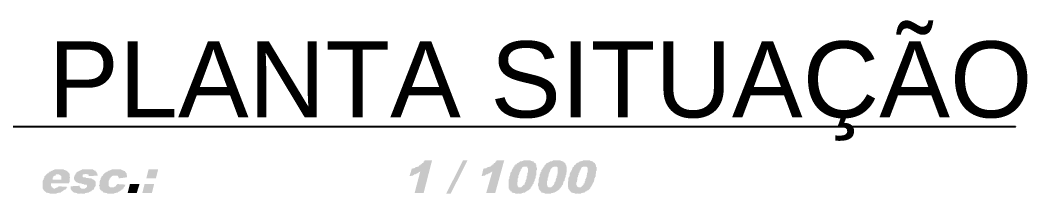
# Model space of a CAD drawing. Header units: millimetres. Extents: x 2928 to 3112, y 1220 to 1280.
# Drawn here: x 3001.25 to 3007.25, y 1245.01 to 1246.03 of the extents above; entities that cross this region are included whole.
import ezdxf

# ---------------------------------------------------------------- set-up
doc = ezdxf.new("R2010")
doc.units = ezdxf.units.MM
doc.styles.add('Arial$001', font='arial.ttf', dxfattribs={"height": 3.564})

msp = doc.modelspace()

# ---------------------------------------------------------------- hatches: boundary and pattern name
at = {"true_color": 0x000007}
for points in [[(3003.68221, 1245.20701), (3003.63221, 1245.01367), (3003.57887, 1245.01367), (3003.61221, 1245.14034), (3003.60554, 1245.13701), (3003.60221, 1245.13368), (3003.59887, 1245.13368), (3003.59554, 1245.13034), (3003.59221, 1245.13034), (3003.58887, 1245.12701), (3003.58221, 1245.12368), (3003.57887, 1245.12368), (3003.57554, 1245.12368), (3003.57554, 1245.12034), (3003.57221, 1245.12034), (3003.56887, 1245.11701), (3003.56554, 1245.11701), (3003.55887, 1245.11701), (3003.55887, 1245.11368), (3003.55221, 1245.11368), (3003.54887, 1245.11368), (3003.56221, 1245.15701), (3003.56554, 1245.15701), (3003.56887, 1245.16034), (3003.57221, 1245.16034), (3003.57554, 1245.16034), (3003.58221, 1245.16368), (3003.58554, 1245.16701), (3003.58887, 1245.16701), (3003.59221, 1245.16701), (3003.59554, 1245.16701), (3003.59554, 1245.17034), (3003.59887, 1245.17034), (3003.60221, 1245.17034), (3003.60221, 1245.17368), (3003.60554, 1245.17368), (3003.60554, 1245.17701), (3003.60887, 1245.17701), (3003.61221, 1245.17701), (3003.61221, 1245.18034), (3003.61554, 1245.18368), (3003.61887, 1245.18368), (3003.62221, 1245.18701), (3003.62554, 1245.19034), (3003.62887, 1245.19034), (3003.62887, 1245.19368), (3003.63221, 1245.19368), (3003.63221, 1245.20034), (3003.63554, 1245.20034), (3003.63554, 1245.20368), (3003.63887, 1245.20701), (3003.64221, 1245.20701)], [(3003.86554, 1245.20701), (3003.89221, 1245.20701), (3003.79221, 1245.01034), (3003.76554, 1245.01034)], [(3004.10888, 1245.20701), (3004.05555, 1245.01367), (3004.00221, 1245.01367), (3004.03888, 1245.14034), (3004.03555, 1245.14034), (3004.03221, 1245.13701), (3004.02888, 1245.13701), (3004.02888, 1245.13368), (3004.02555, 1245.13368), (3004.02221, 1245.13034), (3004.01555, 1245.13034), (3004.01555, 1245.12701), (3004.01221, 1245.12701), (3004.00888, 1245.12368), (3004.00221, 1245.12368), (3003.99888, 1245.12034), (3003.99555, 1245.11701), (3003.99221, 1245.11701), (3003.98888, 1245.11701), (3003.98555, 1245.11701), (3003.98221, 1245.11368), (3003.97888, 1245.11368), (3003.97555, 1245.11368), (3003.98555, 1245.15701), (3003.99221, 1245.15701), (3003.99221, 1245.16034), (3003.99888, 1245.16034), (3004.00221, 1245.16034), (3004.00555, 1245.16368), (3004.00888, 1245.16368), (3004.01221, 1245.16701), (3004.01555, 1245.16701), (3004.01888, 1245.16701), (3004.02221, 1245.17034), (3004.02555, 1245.17034), (3004.02888, 1245.17034), (3004.02888, 1245.17368), (3004.03221, 1245.17368), (3004.03221, 1245.17701), (3004.03888, 1245.17701), (3004.03888, 1245.18034), (3004.04221, 1245.18368), (3004.04555, 1245.18368), (3004.04555, 1245.18701), (3004.04888, 1245.19034), (3004.05221, 1245.19034), (3004.05555, 1245.19368), (3004.05888, 1245.20034), (3004.06221, 1245.20034), (3004.06221, 1245.20368), (3004.06555, 1245.20701)], [(3001.54551, 1245.05368), (3001.59885, 1245.05701), (3001.59885, 1245.05368), (3001.59885, 1245.05034), (3001.60218, 1245.04701), (3001.60218, 1245.04368), (3001.60551, 1245.04368), (3001.60885, 1245.04034), (3001.61218, 1245.04034), (3001.61551, 1245.04034), (3001.61885, 1245.04034), (3001.62218, 1245.04034), (3001.62551, 1245.04034), (3001.62885, 1245.04034), (3001.63218, 1245.04368), (3001.63551, 1245.04368), (3001.63885, 1245.04701), (3001.64218, 1245.05034), (3001.64218, 1245.05368), (3001.64218, 1245.05701), (3001.64218, 1245.06034), (3001.63885, 1245.06034), (3001.63885, 1245.06368), (3001.63551, 1245.06368), (3001.63218, 1245.06368), (3001.62885, 1245.06368), (3001.62551, 1245.06368), (3001.62218, 1245.06701), (3001.61885, 1245.06701), (3001.61551, 1245.06701), (3001.60885, 1245.07034), (3001.60551, 1245.07034), (3001.60218, 1245.07034), (3001.59885, 1245.07034), (3001.59551, 1245.07034), (3001.59218, 1245.07368), (3001.58884, 1245.07368), (3001.58551, 1245.07368), (3001.58551, 1245.07701), (3001.58218, 1245.07701), (3001.57884, 1245.07701), (3001.57551, 1245.08034), (3001.57551, 1245.08368), (3001.57218, 1245.08368), (3001.56884, 1245.08701), (3001.56884, 1245.09034), (3001.56884, 1245.09368), (3001.56551, 1245.09368), (3001.56551, 1245.09701), (3001.56551, 1245.10034), (3001.56551, 1245.10368), (3001.56551, 1245.10701), (3001.56551, 1245.11034), (3001.56884, 1245.11368), (3001.56884, 1245.11701), (3001.56884, 1245.12034), (3001.57218, 1245.12368), (3001.57551, 1245.12701), (3001.57551, 1245.13034), (3001.57884, 1245.13034), (3001.57884, 1245.13368), (3001.57884, 1245.13701), (3001.58218, 1245.13701), (3001.58551, 1245.14034), (3001.58884, 1245.14034), (3001.59218, 1245.14368), (3001.59551, 1245.14368), (3001.59885, 1245.14701), (3001.60218, 1245.14701), (3001.60551, 1245.15034), (3001.60885, 1245.15034), (3001.61218, 1245.15368), (3001.61551, 1245.15368), (3001.61885, 1245.15368), (3001.62218, 1245.15368), (3001.62551, 1245.15368), (3001.62885, 1245.15368), (3001.63218, 1245.15368), (3001.63885, 1245.15368), (3001.64551, 1245.15368), (3001.64885, 1245.15368), (3001.65218, 1245.15368), (3001.65551, 1245.15368), (3001.66218, 1245.15368), (3001.66551, 1245.15368), (3001.66885, 1245.15368), (3001.67218, 1245.15368), (3001.67551, 1245.15368), (3001.67885, 1245.15034), (3001.68218, 1245.15034), (3001.68551, 1245.14701), (3001.68885, 1245.14701), (3001.69218, 1245.14701), (3001.69218, 1245.14368), (3001.69218, 1245.14034), (3001.69551, 1245.14034), (3001.69885, 1245.13701), (3001.69885, 1245.13368), (3001.69885, 1245.13034), (3001.70218, 1245.13034), (3001.70218, 1245.12701), (3001.70218, 1245.12368), (3001.70551, 1245.12034), (3001.70551, 1245.11701), (3001.65218, 1245.11368), (3001.65218, 1245.11701), (3001.65218, 1245.12034), (3001.64885, 1245.12368), (3001.64551, 1245.12368), (3001.64218, 1245.12368), (3001.63885, 1245.12701), (3001.63551, 1245.12701), (3001.63218, 1245.12701), (3001.62885, 1245.12701), (3001.62551, 1245.12368), (3001.62218, 1245.12368), (3001.61885, 1245.12368), (3001.61551, 1245.12034), (3001.61551, 1245.11701), (3001.61551, 1245.11368), (3001.61551, 1245.11034), (3001.61885, 1245.10701), (3001.62218, 1245.10701), (3001.62551, 1245.10701), (3001.62885, 1245.10701), (3001.63218, 1245.10701), (3001.63551, 1245.10368), (3001.63885, 1245.10368), (3001.64218, 1245.10368), (3001.64551, 1245.10368), (3001.64885, 1245.10368), (3001.65218, 1245.10034), (3001.65551, 1245.10034), (3001.65885, 1245.10034), (3001.66218, 1245.10034), (3001.66551, 1245.10034), (3001.66885, 1245.10034), (3001.66885, 1245.09701), (3001.67218, 1245.09701), (3001.67551, 1245.09701), (3001.67551, 1245.09368), (3001.67885, 1245.09368), (3001.68218, 1245.09368), (3001.68551, 1245.09034), (3001.68551, 1245.08701), (3001.68885, 1245.08701), (3001.68885, 1245.08368), (3001.69218, 1245.08368), (3001.69218, 1245.08034), (3001.69218, 1245.07701), (3001.69218, 1245.07368), (3001.69218, 1245.07034), (3001.69218, 1245.06701), (3001.69218, 1245.06368), (3001.69218, 1245.06034), (3001.69218, 1245.05701), (3001.69218, 1245.05368), (3001.68885, 1245.05368), (3001.68885, 1245.05034), (3001.68551, 1245.04701), (3001.68551, 1245.04368), (3001.68218, 1245.04034), (3001.68218, 1245.03701), (3001.67885, 1245.03368), (3001.67551, 1245.03368), (3001.67218, 1245.03034), (3001.66885, 1245.03034), (3001.66885, 1245.02701), (3001.66551, 1245.02367), (3001.66218, 1245.02367), (3001.65551, 1245.02034), (3001.65218, 1245.01701), (3001.64885, 1245.01701), (3001.64551, 1245.01701), (3001.64218, 1245.01701), (3001.63885, 1245.01367), (3001.63551, 1245.01367), (3001.63218, 1245.01367), (3001.62885, 1245.01367), (3001.62885, 1245.01034), (3001.62551, 1245.01034), (3001.62218, 1245.01034), (3001.61885, 1245.01034), (3001.61551, 1245.01034), (3001.61218, 1245.01034), (3001.60885, 1245.01034), (3001.60885, 1245.01367), (3001.60218, 1245.01034), (3001.59885, 1245.01034), (3001.59551, 1245.01034), (3001.59218, 1245.01034), (3001.58884, 1245.01034), (3001.58551, 1245.01034), (3001.58218, 1245.01367), (3001.57884, 1245.01367), (3001.57551, 1245.01367), (3001.57551, 1245.01701), (3001.57218, 1245.01701), (3001.56884, 1245.01701), (3001.56551, 1245.01701), (3001.56218, 1245.01701), (3001.56218, 1245.02034), (3001.55884, 1245.02034), (3001.55551, 1245.02367), (3001.55218, 1245.02701), (3001.54884, 1245.03034), (3001.54884, 1245.03368), (3001.54551, 1245.03701), (3001.54551, 1245.04034), (3001.54551, 1245.04368), (3001.54551, 1245.04701), (3001.54551, 1245.05034), (3001.54551, 1245.05368), (3001.54218, 1245.05368)], [(3001.82218, 1245.06701), (3001.86885, 1245.06368), (3001.86885, 1245.06034), (3001.86552, 1245.05701), (3001.86552, 1245.05368), (3001.86218, 1245.05034), (3001.85885, 1245.04701), (3001.85885, 1245.04368), (3001.85552, 1245.04034), (3001.85218, 1245.04034), (3001.85218, 1245.03701), (3001.84885, 1245.03368), (3001.84552, 1245.03368), (3001.84552, 1245.03034), (3001.84218, 1245.03034), (3001.83885, 1245.02701), (3001.83552, 1245.02367), (3001.83218, 1245.02367), (3001.82885, 1245.02367), (3001.82885, 1245.02034), (3001.82551, 1245.02034), (3001.82218, 1245.01701), (3001.81885, 1245.01701), (3001.81551, 1245.01701), (3001.81218, 1245.01701), (3001.81218, 1245.01367), (3001.80885, 1245.01367), (3001.80551, 1245.01367), (3001.79885, 1245.01034), (3001.79551, 1245.01034), (3001.79218, 1245.01034), (3001.78885, 1245.01034), (3001.78218, 1245.01034), (3001.77885, 1245.01034), (3001.77551, 1245.01034), (3001.77218, 1245.01034), (3001.76885, 1245.01034), (3001.76218, 1245.01034), (3001.75885, 1245.01367), (3001.75551, 1245.01367), (3001.75218, 1245.01367), (3001.74885, 1245.01701), (3001.74551, 1245.01701), (3001.74218, 1245.01701), (3001.73885, 1245.01701), (3001.73885, 1245.02034), (3001.73551, 1245.02034), (3001.73551, 1245.02367), (3001.73218, 1245.02367), (3001.72885, 1245.02367), (3001.72885, 1245.02701), (3001.72551, 1245.02701), (3001.72551, 1245.03034), (3001.72218, 1245.03034), (3001.72218, 1245.03368), (3001.71885, 1245.03368), (3001.71885, 1245.03701), (3001.71551, 1245.04034), (3001.71551, 1245.04368), (3001.71551, 1245.04701), (3001.71551, 1245.05034), (3001.71551, 1245.05368), (3001.71218, 1245.05701), (3001.71218, 1245.06034), (3001.71551, 1245.06368), (3001.71551, 1245.07034), (3001.71551, 1245.07368), (3001.71551, 1245.07701), (3001.71551, 1245.08034), (3001.71551, 1245.08368), (3001.71885, 1245.08701), (3001.71885, 1245.09034), (3001.72218, 1245.09368), (3001.72218, 1245.09701), (3001.72218, 1245.10034), (3001.72551, 1245.10701), (3001.72885, 1245.10701), (3001.72885, 1245.11034), (3001.72885, 1245.11368), (3001.73218, 1245.11368), (3001.73218, 1245.11701), (3001.73551, 1245.11701), (3001.73551, 1245.12034), (3001.73885, 1245.12368), (3001.74218, 1245.12701), (3001.74551, 1245.13034), (3001.74885, 1245.13368), (3001.75218, 1245.13368), (3001.75218, 1245.13701), (3001.75551, 1245.13701), (3001.75885, 1245.14034), (3001.76218, 1245.14034), (3001.76551, 1245.14368), (3001.76885, 1245.14701), (3001.77218, 1245.14701), (3001.77551, 1245.14701), (3001.78218, 1245.15034), (3001.78551, 1245.15034), (3001.78885, 1245.15368), (3001.79218, 1245.15368), (3001.79551, 1245.15368), (3001.79885, 1245.15368), (3001.80551, 1245.15368), (3001.80885, 1245.15368), (3001.81218, 1245.15368), (3001.81551, 1245.15368), (3001.81885, 1245.15368), (3001.82218, 1245.15368), (3001.82551, 1245.15368), (3001.82885, 1245.15368), (3001.83218, 1245.15368), (3001.83552, 1245.15368), (3001.84218, 1245.15368), (3001.84552, 1245.15368), (3001.84552, 1245.15034), (3001.84885, 1245.15034), (3001.85218, 1245.15034), (3001.85218, 1245.14701), (3001.85552, 1245.14701), (3001.85885, 1245.14701), (3001.86218, 1245.14368), (3001.86552, 1245.14368), (3001.86552, 1245.14034), (3001.86885, 1245.14034), (3001.86885, 1245.13701), (3001.87218, 1245.13701), (3001.87218, 1245.13368), (3001.87552, 1245.13034), (3001.87552, 1245.12701), (3001.87552, 1245.12368), (3001.87552, 1245.12034), (3001.87885, 1245.11701), (3001.87885, 1245.11368), (3001.87885, 1245.11034), (3001.87885, 1245.10701), (3001.82885, 1245.10034), (3001.82885, 1245.10368), (3001.82885, 1245.10701), (3001.82551, 1245.11034), (3001.82551, 1245.11368), (3001.82218, 1245.11368), (3001.82218, 1245.11701), (3001.81885, 1245.11701), (3001.81551, 1245.11701), (3001.81218, 1245.11701), (3001.80885, 1245.11701), (3001.80551, 1245.11701), (3001.80218, 1245.11701), (3001.79885, 1245.11701), (3001.79551, 1245.11701), (3001.79218, 1245.11368), (3001.78885, 1245.11368), (3001.78551, 1245.11034), (3001.78218, 1245.10701), (3001.77885, 1245.10368), (3001.77885, 1245.10034), (3001.77551, 1245.10034), (3001.77551, 1245.09701), (3001.77551, 1245.09368), (3001.77218, 1245.09368), (3001.77218, 1245.08701), (3001.76885, 1245.08701), (3001.76885, 1245.08368), (3001.76885, 1245.07701), (3001.76885, 1245.07034), (3001.76885, 1245.06701), (3001.76885, 1245.06368), (3001.76885, 1245.06034), (3001.76885, 1245.05701), (3001.77218, 1245.05368), (3001.77551, 1245.05034), (3001.77885, 1245.04701), (3001.78218, 1245.04701), (3001.78551, 1245.04701), (3001.78885, 1245.04701), (3001.79218, 1245.04701), (3001.79551, 1245.04701), (3001.79885, 1245.04701), (3001.80218, 1245.05034), (3001.80551, 1245.05034), (3001.80551, 1245.05368), (3001.80885, 1245.05368), (3001.81218, 1245.05368), (3001.81218, 1245.05701), (3001.81551, 1245.06034), (3001.81885, 1245.06368)], [(3001.89552, 1245.06701), (3001.95218, 1245.06701), (3001.93552, 1245.01367), (3001.88218, 1245.01367)]]:
    msp.add_hatch(color=7, dxfattribs=at).paths.add_polyline_path(points)
h = msp.add_hatch(color=7, dxfattribs=at)
h.paths.add_polyline_path([(3004.13888, 1245.11034), (3004.14221, 1245.11368), (3004.14221, 1245.11701), (3004.14221, 1245.12034), (3004.14555, 1245.12368), (3004.14555, 1245.12701), (3004.14555, 1245.13034), (3004.14555, 1245.13368), (3004.14888, 1245.13701), (3004.15221, 1245.14034), (3004.15221, 1245.14368), (3004.15221, 1245.14701), (3004.15555, 1245.15034), (3004.15555, 1245.15368), (3004.15888, 1245.15368), (3004.15888, 1245.15701), (3004.15888, 1245.16034), (3004.16222, 1245.16034), (3004.16222, 1245.16368), (3004.16222, 1245.16701), (3004.16555, 1245.16701), (3004.16555, 1245.17034), (3004.16888, 1245.17034), (3004.16888, 1245.17368), (3004.16888, 1245.17701), (3004.17222, 1245.17701), (3004.17555, 1245.18034), (3004.17555, 1245.18368), (3004.17888, 1245.18368), (3004.18222, 1245.18368), (3004.18222, 1245.18701), (3004.18555, 1245.19034), (3004.18888, 1245.19034), (3004.19222, 1245.19368), (3004.19555, 1245.19368), (3004.19888, 1245.19701), (3004.20222, 1245.20034), (3004.20555, 1245.20034), (3004.21222, 1245.20034), (3004.21555, 1245.20368), (3004.22222, 1245.20368), (3004.22222, 1245.20701), (3004.22555, 1245.20701), (3004.22888, 1245.20701), (3004.23222, 1245.20701), (3004.23555, 1245.20701), (3004.23888, 1245.20701), (3004.24222, 1245.20701), (3004.24555, 1245.20701), (3004.25222, 1245.20701), (3004.25888, 1245.20701), (3004.26222, 1245.20701), (3004.26555, 1245.20701), (3004.26555, 1245.20368), (3004.26888, 1245.20368), (3004.27222, 1245.20368), (3004.27555, 1245.20034), (3004.27888, 1245.20034), (3004.28222, 1245.20034), (3004.28222, 1245.19701), (3004.28555, 1245.19368), (3004.28888, 1245.19368), (3004.28888, 1245.19034), (3004.29222, 1245.19034), (3004.29555, 1245.19034), (3004.29555, 1245.18701), (3004.29555, 1245.18368), (3004.29888, 1245.18034), (3004.29888, 1245.17701), (3004.29888, 1245.17368), (3004.29888, 1245.17034), (3004.29888, 1245.16701), (3004.30222, 1245.16368), (3004.30222, 1245.16034), (3004.30222, 1245.15701), (3004.30222, 1245.15368), (3004.30222, 1245.15034), (3004.29888, 1245.14701), (3004.29888, 1245.14368), (3004.29888, 1245.14034), (3004.29888, 1245.13701), (3004.29888, 1245.13368), (3004.29888, 1245.13034), (3004.29888, 1245.12701), (3004.29888, 1245.12368), (3004.29888, 1245.12034), (3004.29555, 1245.11701), (3004.29555, 1245.11368), (3004.29555, 1245.11034), (3004.29555, 1245.10701), (3004.29555, 1245.10368), (3004.29222, 1245.10034), (3004.29222, 1245.09701), (3004.28888, 1245.09368), (3004.28888, 1245.09034), (3004.28888, 1245.08701), (3004.28888, 1245.08368), (3004.28555, 1245.08368), (3004.28555, 1245.08034), (3004.28222, 1245.07701), (3004.28222, 1245.07368), (3004.28222, 1245.07034), (3004.27888, 1245.06701), (3004.27555, 1245.06368), (3004.27555, 1245.06034), (3004.27555, 1245.05701), (3004.27222, 1245.05368), (3004.26888, 1245.05368), (3004.26888, 1245.05034), (3004.26888, 1245.04701), (3004.26555, 1245.04701), (3004.26555, 1245.04368), (3004.26555, 1245.04034), (3004.26222, 1245.04034), (3004.25888, 1245.03701), (3004.25888, 1245.03368), (3004.25888, 1245.03701), (3004.25555, 1245.03368), (3004.25222, 1245.03034), (3004.24888, 1245.03034), (3004.24555, 1245.02701), (3004.24222, 1245.02367), (3004.23888, 1245.02367), (3004.23555, 1245.02034), (3004.23222, 1245.01701), (3004.22888, 1245.01701), (3004.22222, 1245.01701), (3004.21888, 1245.01367), (3004.21555, 1245.01367), (3004.21222, 1245.01367), (3004.21222, 1245.01034), (3004.20888, 1245.01034), (3004.20555, 1245.01034), (3004.20222, 1245.01034), (3004.19888, 1245.01034), (3004.19555, 1245.01034), (3004.19222, 1245.01034), (3004.19222, 1245.01367), (3004.18888, 1245.01034), (3004.18555, 1245.01034), (3004.18222, 1245.01034), (3004.17888, 1245.01034), (3004.17555, 1245.01034), (3004.17222, 1245.01367), (3004.16888, 1245.01367), (3004.16555, 1245.01367), (3004.16222, 1245.01367), (3004.16222, 1245.01701), (3004.15888, 1245.01701), (3004.15555, 1245.01701), (3004.15221, 1245.02034), (3004.15221, 1245.02367), (3004.14888, 1245.02367), (3004.14555, 1245.02367), (3004.14555, 1245.02701), (3004.14555, 1245.03034), (3004.14221, 1245.03034), (3004.13888, 1245.03368), (3004.13888, 1245.03701), (3004.13888, 1245.04034), (3004.13555, 1245.04034), (3004.13555, 1245.04368), (3004.13555, 1245.04701), (3004.13555, 1245.05034), (3004.13555, 1245.05368), (3004.13555, 1245.05701), (3004.13555, 1245.06034), (3004.13555, 1245.06368), (3004.13555, 1245.06701), (3004.13555, 1245.07034), (3004.13555, 1245.07701), (3004.13555, 1245.08034), (3004.13555, 1245.08368), (3004.13555, 1245.08701), (3004.13555, 1245.09034), (3004.13555, 1245.09368), (3004.13888, 1245.09701), (3004.13888, 1245.10034), (3004.13888, 1245.10368), (3004.13888, 1245.10701)])
h.paths.add_polyline_path([(3004.19222, 1245.11034), (3004.19222, 1245.10701), (3004.19222, 1245.10368), (3004.18888, 1245.10034), (3004.18888, 1245.09368), (3004.18888, 1245.08701), (3004.18888, 1245.08368), (3004.18888, 1245.08034), (3004.18555, 1245.07701), (3004.18555, 1245.07368), (3004.18555, 1245.07034), (3004.18555, 1245.06701), (3004.18555, 1245.06368), (3004.18555, 1245.06034), (3004.18888, 1245.06034), (3004.18888, 1245.05701), (3004.18888, 1245.05368), (3004.19222, 1245.05034), (3004.19222, 1245.04701), (3004.19555, 1245.04701), (3004.19888, 1245.04701), (3004.20555, 1245.04701), (3004.20888, 1245.04701), (3004.21222, 1245.05034), (3004.21555, 1245.05368), (3004.21888, 1245.05701), (3004.22222, 1245.06034), (3004.22555, 1245.06368), (3004.22888, 1245.06368), (3004.22888, 1245.07034), (3004.23222, 1245.07368), (3004.23222, 1245.07701), (3004.23555, 1245.08034), (3004.23555, 1245.08368), (3004.23555, 1245.08701), (3004.23555, 1245.09034), (3004.23888, 1245.09368), (3004.23888, 1245.09701), (3004.24222, 1245.10034), (3004.24222, 1245.10368), (3004.24222, 1245.10701), (3004.24222, 1245.11368), (3004.24555, 1245.11701), (3004.24555, 1245.12368), (3004.24555, 1245.12701), (3004.24555, 1245.13034), (3004.24888, 1245.13701), (3004.24888, 1245.14034), (3004.24888, 1245.14701), (3004.24888, 1245.15034), (3004.24888, 1245.15368), (3004.24888, 1245.15701), (3004.24888, 1245.16034), (3004.24555, 1245.16368), (3004.24555, 1245.16701), (3004.24555, 1245.17034), (3004.24222, 1245.17034), (3004.23888, 1245.17034), (3004.23555, 1245.17034), (3004.23222, 1245.17034), (3004.22888, 1245.17034), (3004.22555, 1245.17034), (3004.22222, 1245.17034), (3004.22222, 1245.16701), (3004.21888, 1245.16701), (3004.21555, 1245.16701), (3004.21555, 1245.16368), (3004.21222, 1245.16034), (3004.21222, 1245.15701), (3004.20888, 1245.15368), (3004.20555, 1245.15368), (3004.20555, 1245.15034), (3004.20555, 1245.14701), (3004.20555, 1245.14368), (3004.20222, 1245.14034), (3004.20222, 1245.13701), (3004.19888, 1245.13701), (3004.19888, 1245.13368), (3004.19888, 1245.13034), (3004.19888, 1245.12701), (3004.19555, 1245.12368), (3004.19555, 1245.12034), (3004.19222, 1245.11701), (3004.19222, 1245.11368)])
h = msp.add_hatch(color=7, dxfattribs=at)
h.paths.add_polyline_path([(3004.31888, 1245.11034), (3004.31888, 1245.11368), (3004.31888, 1245.11701), (3004.31888, 1245.12034), (3004.31888, 1245.12368), (3004.32222, 1245.12701), (3004.32222, 1245.13034), (3004.32222, 1245.13368), (3004.32222, 1245.13701), (3004.32555, 1245.13701), (3004.32888, 1245.14034), (3004.32888, 1245.14368), (3004.32888, 1245.14701), (3004.32888, 1245.15034), (3004.33222, 1245.15368), (3004.33555, 1245.15701), (3004.33555, 1245.16034), (3004.33888, 1245.16368), (3004.34222, 1245.16701), (3004.34222, 1245.17034), (3004.34555, 1245.17034), (3004.34555, 1245.17368), (3004.34888, 1245.17701), (3004.34888, 1245.18034), (3004.35222, 1245.18034), (3004.35222, 1245.18368), (3004.35555, 1245.18368), (3004.35888, 1245.18701), (3004.35888, 1245.19034), (3004.36222, 1245.19034), (3004.36555, 1245.19034), (3004.36555, 1245.19368), (3004.36888, 1245.19368), (3004.37222, 1245.19368), (3004.37222, 1245.19701), (3004.37555, 1245.19701), (3004.37888, 1245.20034), (3004.38222, 1245.20034), (3004.38555, 1245.20034), (3004.38888, 1245.20034), (3004.39222, 1245.20368), (3004.39555, 1245.20368), (3004.39889, 1245.20701), (3004.40222, 1245.20701), (3004.40555, 1245.20701), (3004.40889, 1245.20701), (3004.41222, 1245.20701), (3004.41889, 1245.20701), (3004.42222, 1245.20701), (3004.42555, 1245.20701), (3004.42889, 1245.20701), (3004.43222, 1245.20701), (3004.43555, 1245.20701), (3004.43889, 1245.20701), (3004.44222, 1245.20701), (3004.44222, 1245.20368), (3004.44555, 1245.20368), (3004.44889, 1245.20368), (3004.45222, 1245.20034), (3004.45555, 1245.20034), (3004.45889, 1245.20034), (3004.45889, 1245.19701), (3004.46222, 1245.19368), (3004.46222, 1245.19701), (3004.46555, 1245.19368), (3004.46555, 1245.19034), (3004.46889, 1245.19034), (3004.47222, 1245.18701), (3004.47222, 1245.18368), (3004.47222, 1245.18034), (3004.47555, 1245.17701), (3004.47555, 1245.17368), (3004.47555, 1245.17034), (3004.47889, 1245.17034), (3004.47889, 1245.16701), (3004.47889, 1245.16368), (3004.47889, 1245.16034), (3004.47889, 1245.15701), (3004.47889, 1245.15368), (3004.47889, 1245.15034), (3004.47889, 1245.14701), (3004.47889, 1245.14368), (3004.47889, 1245.14034), (3004.47889, 1245.13701), (3004.47555, 1245.13368), (3004.47555, 1245.13034), (3004.47555, 1245.12701), (3004.47555, 1245.12368), (3004.47222, 1245.12034), (3004.47222, 1245.11701), (3004.47222, 1245.11368), (3004.47222, 1245.11034), (3004.47222, 1245.10701), (3004.46889, 1245.10368), (3004.46889, 1245.10034), (3004.46555, 1245.09701), (3004.46555, 1245.09368), (3004.46555, 1245.09034), (3004.46555, 1245.08701), (3004.46222, 1245.08368), (3004.45889, 1245.08034), (3004.45889, 1245.07701), (3004.45889, 1245.07368), (3004.45889, 1245.07034), (3004.45555, 1245.07034), (3004.45555, 1245.06701), (3004.45555, 1245.06368), (3004.45222, 1245.06034), (3004.44889, 1245.05701), (3004.44889, 1245.05368), (3004.44555, 1245.05034), (3004.44555, 1245.04701), (3004.44222, 1245.04701), (3004.44222, 1245.04368), (3004.43889, 1245.04034), (3004.43555, 1245.04034), (3004.43555, 1245.03701), (3004.43555, 1245.03368), (3004.43222, 1245.03368), (3004.42889, 1245.03034), (3004.42555, 1245.03034), (3004.42555, 1245.02701), (3004.42222, 1245.02701), (3004.41889, 1245.02367), (3004.41555, 1245.02367), (3004.41222, 1245.02034), (3004.40555, 1245.01701), (3004.40222, 1245.01701), (3004.39889, 1245.01701), (3004.39555, 1245.01367), (3004.39222, 1245.01367), (3004.38888, 1245.01367), (3004.38555, 1245.01034), (3004.38222, 1245.01034), (3004.37555, 1245.01034), (3004.37222, 1245.01034), (3004.36888, 1245.01034), (3004.36555, 1245.01034), (3004.36222, 1245.01034), (3004.35888, 1245.01034), (3004.35555, 1245.01034), (3004.35222, 1245.01034), (3004.34888, 1245.01034), (3004.34888, 1245.01367), (3004.34555, 1245.01367), (3004.34222, 1245.01367), (3004.33888, 1245.01701), (3004.33555, 1245.01701), (3004.33222, 1245.01701), (3004.32888, 1245.01701), (3004.32888, 1245.02034), (3004.32555, 1245.02367), (3004.32222, 1245.02367), (3004.32222, 1245.02701), (3004.31888, 1245.03034), (3004.31888, 1245.03368), (3004.31555, 1245.03368), (3004.31555, 1245.03701), (3004.31222, 1245.04034), (3004.31222, 1245.04368), (3004.31222, 1245.04701), (3004.31222, 1245.05034), (3004.31222, 1245.05368), (3004.30888, 1245.05368), (3004.30888, 1245.05701), (3004.30888, 1245.06034), (3004.30888, 1245.06368), (3004.30888, 1245.06701), (3004.30888, 1245.07034), (3004.31222, 1245.07701), (3004.31222, 1245.08034), (3004.31222, 1245.08368), (3004.31222, 1245.08701), (3004.31222, 1245.09034), (3004.31222, 1245.09368), (3004.31222, 1245.09701), (3004.31555, 1245.10034), (3004.31555, 1245.10368), (3004.31555, 1245.10701), (3004.31888, 1245.11034), (3004.31555, 1245.11034)])
h.paths.add_polyline_path([(3004.36888, 1245.11034), (3004.36888, 1245.10701), (3004.36555, 1245.10368), (3004.36555, 1245.10034), (3004.36555, 1245.09368), (3004.36555, 1245.08701), (3004.36222, 1245.08701), (3004.36222, 1245.08368), (3004.36222, 1245.08034), (3004.36222, 1245.07701), (3004.36222, 1245.07368), (3004.36222, 1245.07034), (3004.36222, 1245.06701), (3004.36222, 1245.06368), (3004.36222, 1245.06034), (3004.36555, 1245.05701), (3004.36555, 1245.05368), (3004.36555, 1245.05034), (3004.36888, 1245.05034), (3004.37222, 1245.04701), (3004.37555, 1245.04701), (3004.37888, 1245.04701), (3004.38222, 1245.04701), (3004.38555, 1245.04701), (3004.38888, 1245.05034), (3004.39222, 1245.05368), (3004.39555, 1245.05368), (3004.39555, 1245.05701), (3004.39889, 1245.06034), (3004.40222, 1245.06368), (3004.40555, 1245.07034), (3004.40555, 1245.07368), (3004.40555, 1245.07701), (3004.40889, 1245.07701), (3004.40889, 1245.08034), (3004.41222, 1245.08368), (3004.41222, 1245.08701), (3004.41222, 1245.09034), (3004.41222, 1245.09368), (3004.41555, 1245.09701), (3004.41555, 1245.10034), (3004.41889, 1245.10368), (3004.41889, 1245.10701), (3004.41889, 1245.11368), (3004.41889, 1245.11701), (3004.42222, 1245.11701), (3004.42222, 1245.12368), (3004.42222, 1245.12701), (3004.42555, 1245.13034), (3004.42555, 1245.13701), (3004.42555, 1245.14034), (3004.42555, 1245.14701), (3004.42555, 1245.15034), (3004.42555, 1245.15368), (3004.42555, 1245.15701), (3004.42555, 1245.16034), (3004.42555, 1245.16368), (3004.42222, 1245.16701), (3004.41889, 1245.17034), (3004.41555, 1245.17034), (3004.41222, 1245.17034), (3004.40889, 1245.17034), (3004.40555, 1245.17034), (3004.40222, 1245.17034), (3004.39889, 1245.16701), (3004.39555, 1245.16701), (3004.39222, 1245.16368), (3004.38888, 1245.16034), (3004.38555, 1245.15701), (3004.38555, 1245.15368), (3004.38222, 1245.15368), (3004.38222, 1245.15034), (3004.38222, 1245.14701), (3004.37888, 1245.14368), (3004.37888, 1245.14034), (3004.37555, 1245.13701), (3004.37555, 1245.13368), (3004.37555, 1245.13034), (3004.37222, 1245.12701), (3004.37222, 1245.12368), (3004.37222, 1245.12034), (3004.37222, 1245.11701), (3004.36888, 1245.11368)])
h = msp.add_hatch(color=7, dxfattribs=at)
h.paths.add_polyline_path([(3004.49222, 1245.11034), (3004.49555, 1245.11368), (3004.49555, 1245.11701), (3004.49555, 1245.12034), (3004.49555, 1245.12368), (3004.49555, 1245.12701), (3004.49889, 1245.13034), (3004.49889, 1245.13368), (3004.50222, 1245.13701), (3004.50222, 1245.14034), (3004.50555, 1245.14368), (3004.50555, 1245.14701), (3004.50889, 1245.15034), (3004.50889, 1245.15368), (3004.51222, 1245.15701), (3004.51222, 1245.16034), (3004.51222, 1245.16368), (3004.51555, 1245.16701), (3004.51889, 1245.16701), (3004.51889, 1245.17034), (3004.52222, 1245.17368), (3004.52222, 1245.17701), (3004.52555, 1245.17701), (3004.52555, 1245.18034), (3004.52889, 1245.18034), (3004.52889, 1245.18368), (3004.53222, 1245.18368), (3004.53555, 1245.18701), (3004.53555, 1245.19034), (3004.53889, 1245.19034), (3004.54222, 1245.19034), (3004.54222, 1245.19368), (3004.54555, 1245.19368), (3004.54889, 1245.19368), (3004.54889, 1245.19701), (3004.55222, 1245.19701), (3004.55555, 1245.20034), (3004.55889, 1245.20034), (3004.56222, 1245.20034), (3004.56555, 1245.20034), (3004.56555, 1245.20368), (3004.56889, 1245.20368), (3004.57222, 1245.20368), (3004.57555, 1245.20701), (3004.57889, 1245.20701), (3004.58222, 1245.20701), (3004.58555, 1245.20701), (3004.58889, 1245.20701), (3004.59222, 1245.20701), (3004.59555, 1245.20701), (3004.60222, 1245.20701), (3004.60555, 1245.20701), (3004.60889, 1245.20701), (3004.61222, 1245.20701), (3004.61555, 1245.20701), (3004.61889, 1245.20368), (3004.62222, 1245.20368), (3004.62555, 1245.20368), (3004.62555, 1245.20034), (3004.62889, 1245.20034), (3004.63222, 1245.20034), (3004.63556, 1245.19701), (3004.63889, 1245.19368), (3004.64222, 1245.19368), (3004.64222, 1245.19034), (3004.64556, 1245.19034), (3004.64556, 1245.18701), (3004.64889, 1245.18368), (3004.64889, 1245.18034), (3004.64889, 1245.17701), (3004.65222, 1245.17701), (3004.65222, 1245.17368), (3004.65222, 1245.17034), (3004.65222, 1245.16701), (3004.65556, 1245.16701), (3004.65556, 1245.16368), (3004.65556, 1245.16034), (3004.65556, 1245.15701), (3004.65556, 1245.15368), (3004.65556, 1245.15034), (3004.65556, 1245.14701), (3004.65222, 1245.14368), (3004.65222, 1245.14034), (3004.65222, 1245.13701), (3004.65222, 1245.13368), (3004.65222, 1245.13034), (3004.64889, 1245.12701), (3004.64889, 1245.12368), (3004.64889, 1245.12034), (3004.64889, 1245.11701), (3004.64889, 1245.11368), (3004.64889, 1245.11034), (3004.64556, 1245.10701), (3004.64556, 1245.10368), (3004.64222, 1245.10034), (3004.64222, 1245.09701), (3004.64222, 1245.09368), (3004.64222, 1245.09034), (3004.63889, 1245.08701), (3004.63889, 1245.08368), (3004.63889, 1245.08034), (3004.63556, 1245.07701), (3004.63556, 1245.07368), (3004.63222, 1245.07034), (3004.63222, 1245.06701), (3004.62889, 1245.06368), (3004.62889, 1245.06034), (3004.62555, 1245.06034), (3004.62555, 1245.05701), (3004.62555, 1245.05368), (3004.62222, 1245.05368), (3004.62222, 1245.05034), (3004.61889, 1245.04701), (3004.61889, 1245.04368), (3004.61555, 1245.04034), (3004.61222, 1245.03701), (3004.60889, 1245.03368), (3004.60889, 1245.03701), (3004.60889, 1245.03368), (3004.60555, 1245.03034), (3004.60222, 1245.03034), (3004.59889, 1245.02701), (3004.59555, 1245.02701), (3004.59555, 1245.02367), (3004.59222, 1245.02367), (3004.58889, 1245.02367), (3004.58889, 1245.02034), (3004.58555, 1245.02034), (3004.58555, 1245.01701), (3004.58222, 1245.01701), (3004.57889, 1245.01701), (3004.57555, 1245.01701), (3004.57222, 1245.01701), (3004.57222, 1245.01367), (3004.56889, 1245.01367), (3004.56555, 1245.01367), (3004.56222, 1245.01034), (3004.55555, 1245.01034), (3004.54889, 1245.01034), (3004.54222, 1245.01034), (3004.54222, 1245.01367), (3004.53889, 1245.01034), (3004.53555, 1245.01034), (3004.53222, 1245.01034), (3004.52889, 1245.01034), (3004.52555, 1245.01034), (3004.52555, 1245.01367), (3004.52222, 1245.01367), (3004.51889, 1245.01367), (3004.51555, 1245.01367), (3004.51222, 1245.01701), (3004.50889, 1245.01701), (3004.50555, 1245.01701), (3004.50555, 1245.02034), (3004.50222, 1245.02367), (3004.49889, 1245.02367), (3004.49889, 1245.02701), (3004.49555, 1245.03034), (3004.49222, 1245.03368), (3004.48889, 1245.03701), (3004.48889, 1245.04034), (3004.48889, 1245.04368), (3004.48889, 1245.04701), (3004.48555, 1245.04701), (3004.48555, 1245.05034), (3004.48555, 1245.05368), (3004.48555, 1245.05701), (3004.48555, 1245.06034), (3004.48555, 1245.06368), (3004.48555, 1245.06701), (3004.48555, 1245.07034), (3004.48555, 1245.07701), (3004.48555, 1245.08034), (3004.48555, 1245.08368), (3004.48889, 1245.08368), (3004.48889, 1245.08701), (3004.48889, 1245.09034), (3004.48889, 1245.09368), (3004.48889, 1245.09701), (3004.48889, 1245.10034), (3004.48889, 1245.10368), (3004.49222, 1245.10701)])
h.paths.add_polyline_path([(3004.54555, 1245.11034), (3004.54222, 1245.10701), (3004.54222, 1245.10368), (3004.54222, 1245.10034), (3004.54222, 1245.09368), (3004.53889, 1245.08701), (3004.53889, 1245.08368), (3004.53889, 1245.08034), (3004.53555, 1245.07701), (3004.53555, 1245.07368), (3004.53555, 1245.07034), (3004.53555, 1245.06701), (3004.53555, 1245.06368), (3004.53555, 1245.06034), (3004.53889, 1245.06034), (3004.53889, 1245.05701), (3004.54222, 1245.05368), (3004.54222, 1245.05034), (3004.54555, 1245.05034), (3004.54889, 1245.04701), (3004.55222, 1245.04701), (3004.55555, 1245.04701), (3004.55889, 1245.04701), (3004.56222, 1245.04701), (3004.56222, 1245.05034), (3004.56555, 1245.05034), (3004.56889, 1245.05368), (3004.57222, 1245.05701), (3004.57222, 1245.06034), (3004.57555, 1245.06034), (3004.57889, 1245.06368), (3004.57889, 1245.07034), (3004.58222, 1245.07034), (3004.58555, 1245.07368), (3004.58555, 1245.07701), (3004.58555, 1245.08034), (3004.58555, 1245.08368), (3004.58889, 1245.08701), (3004.58889, 1245.09034), (3004.58889, 1245.09368), (3004.58889, 1245.09701), (3004.59222, 1245.10034), (3004.59222, 1245.10368), (3004.59555, 1245.10701), (3004.59555, 1245.11368), (3004.59555, 1245.11701), (3004.59889, 1245.12368), (3004.59889, 1245.12701), (3004.59889, 1245.13034), (3004.60222, 1245.13701), (3004.60222, 1245.14034), (3004.60222, 1245.14701), (3004.60222, 1245.15034), (3004.60222, 1245.15368), (3004.60222, 1245.15701), (3004.60222, 1245.16034), (3004.60222, 1245.16368), (3004.59889, 1245.16701), (3004.59555, 1245.16701), (3004.59555, 1245.17034), (3004.59222, 1245.17034), (3004.58889, 1245.17034), (3004.58555, 1245.17034), (3004.57889, 1245.17034), (3004.57555, 1245.17034), (3004.57222, 1245.16701), (3004.56889, 1245.16701), (3004.56555, 1245.16368), (3004.56555, 1245.16034), (3004.56222, 1245.16034), (3004.56222, 1245.15701), (3004.56222, 1245.15368), (3004.55889, 1245.15368), (3004.56222, 1245.15368), (3004.55889, 1245.15034), (3004.55889, 1245.14701), (3004.55555, 1245.14701), (3004.55555, 1245.14368), (3004.55555, 1245.14034), (3004.55555, 1245.13701), (3004.55222, 1245.13701), (3004.55222, 1245.13368), (3004.54889, 1245.13034), (3004.54889, 1245.12701), (3004.54889, 1245.12368), (3004.54889, 1245.12034), (3004.54555, 1245.11701), (3004.54555, 1245.11368)])
h = msp.add_hatch(color=7, dxfattribs=at)
h.paths.add_polyline_path([(3001.53551, 1245.07034), (3001.42884, 1245.07034), (3001.42884, 1245.06701), (3001.42884, 1245.06368), (3001.42884, 1245.06034), (3001.42884, 1245.05701), (3001.43218, 1245.05368), (3001.43218, 1245.05034), (3001.43218, 1245.04701), (3001.43551, 1245.04701), (3001.43884, 1245.04701), (3001.43884, 1245.04368), (3001.44218, 1245.04368), (3001.44551, 1245.04034), (3001.44884, 1245.04034), (3001.45218, 1245.04034), (3001.45551, 1245.04368), (3001.45884, 1245.04368), (3001.46218, 1245.04701), (3001.46551, 1245.04701), (3001.46884, 1245.04701), (3001.47218, 1245.05034), (3001.47218, 1245.05368), (3001.47551, 1245.05368), (3001.52551, 1245.05034), (3001.52551, 1245.04701), (3001.52218, 1245.04701), (3001.52218, 1245.04368), (3001.51884, 1245.04034), (3001.51551, 1245.03701), (3001.51551, 1245.03368), (3001.50884, 1245.03368), (3001.50551, 1245.03034), (3001.50218, 1245.03034), (3001.50218, 1245.02701), (3001.49884, 1245.02701), (3001.49551, 1245.02367), (3001.49218, 1245.02367), (3001.49218, 1245.02034), (3001.48884, 1245.02034), (3001.48551, 1245.01701), (3001.48218, 1245.01701), (3001.47884, 1245.01701), (3001.47551, 1245.01701), (3001.47218, 1245.01701), (3001.47218, 1245.01367), (3001.46884, 1245.01367), (3001.46218, 1245.01367), (3001.46218, 1245.01034), (3001.45884, 1245.01034), (3001.45551, 1245.01034), (3001.45218, 1245.01034), (3001.44884, 1245.01034), (3001.44551, 1245.01034), (3001.44218, 1245.01034), (3001.43884, 1245.01034), (3001.43551, 1245.01034), (3001.43218, 1245.01034), (3001.42551, 1245.01034), (3001.42218, 1245.01034), (3001.41884, 1245.01367), (3001.41551, 1245.01367), (3001.41218, 1245.01367), (3001.40884, 1245.01367), (3001.40884, 1245.01701), (3001.40551, 1245.01701), (3001.40218, 1245.01701), (3001.39884, 1245.01701), (3001.39884, 1245.02034), (3001.39551, 1245.02034), (3001.39551, 1245.02367), (3001.39218, 1245.02367), (3001.38884, 1245.02701), (3001.38551, 1245.03034), (3001.38551, 1245.03368), (3001.38218, 1245.03701), (3001.38218, 1245.04034), (3001.37884, 1245.04034), (3001.37884, 1245.04368), (3001.37884, 1245.04701), (3001.37884, 1245.05034), (3001.37884, 1245.05368), (3001.37884, 1245.05701), (3001.37884, 1245.06034), (3001.37884, 1245.06368), (3001.37884, 1245.06701), (3001.37884, 1245.07034), (3001.37884, 1245.07701), (3001.37884, 1245.08034), (3001.37884, 1245.08368), (3001.37884, 1245.08701), (3001.38218, 1245.08701), (3001.38218, 1245.09034), (3001.38551, 1245.09368), (3001.38551, 1245.09701), (3001.38551, 1245.10034), (3001.38884, 1245.10368), (3001.38884, 1245.10701), (3001.38884, 1245.11034), (3001.39218, 1245.11368), (3001.39551, 1245.11368), (3001.39551, 1245.11701), (3001.39884, 1245.12034), (3001.40218, 1245.12368), (3001.40551, 1245.12701), (3001.40884, 1245.13034), (3001.41218, 1245.13034), (3001.41551, 1245.13368), (3001.41551, 1245.13701), (3001.41884, 1245.13701), (3001.41884, 1245.14034), (3001.42218, 1245.14034), (3001.42551, 1245.14034), (3001.42884, 1245.14368), (3001.43218, 1245.14368), (3001.43218, 1245.14701), (3001.43551, 1245.14701), (3001.43884, 1245.14701), (3001.44218, 1245.15034), (3001.44551, 1245.15034), (3001.44884, 1245.15034), (3001.44884, 1245.15368), (3001.45551, 1245.15368), (3001.45884, 1245.15368), (3001.46218, 1245.15368), (3001.46551, 1245.15368), (3001.46884, 1245.15368), (3001.47218, 1245.15368), (3001.47551, 1245.15368), (3001.47884, 1245.15368), (3001.48218, 1245.15368), (3001.48551, 1245.15368), (3001.48884, 1245.15368), (3001.49218, 1245.15368), (3001.49551, 1245.15368), (3001.49884, 1245.15368), (3001.50218, 1245.15368), (3001.50551, 1245.15034), (3001.50884, 1245.15034), (3001.51218, 1245.15034), (3001.51551, 1245.14701), (3001.51884, 1245.14701), (3001.52218, 1245.14701), (3001.51884, 1245.14701), (3001.52218, 1245.14368), (3001.52551, 1245.14368), (3001.52551, 1245.14034), (3001.52884, 1245.13701), (3001.53218, 1245.13701), (3001.53218, 1245.13368), (3001.53551, 1245.13034), (3001.53884, 1245.12701), (3001.53884, 1245.12368), (3001.53884, 1245.12034), (3001.53884, 1245.11701), (3001.53884, 1245.11368), (3001.53884, 1245.11034), (3001.54218, 1245.10701), (3001.53884, 1245.10034), (3001.53884, 1245.09701), (3001.53884, 1245.09368), (3001.53884, 1245.09034), (3001.53884, 1245.08701), (3001.53884, 1245.08368), (3001.53884, 1245.08034), (3001.53884, 1245.07701), (3001.53551, 1245.07701)])
h.paths.add_polyline_path([(3001.48884, 1245.09368), (3001.48884, 1245.10034), (3001.48884, 1245.10368), (3001.48884, 1245.10701), (3001.48884, 1245.11034), (3001.48884, 1245.11368), (3001.48551, 1245.11368), (3001.48551, 1245.11701), (3001.48218, 1245.12034), (3001.47884, 1245.12034), (3001.47884, 1245.12368), (3001.47551, 1245.12368), (3001.47218, 1245.12368), (3001.46884, 1245.12368), (3001.46551, 1245.12368), (3001.46218, 1245.12368), (3001.45884, 1245.12368), (3001.45551, 1245.12034), (3001.45551, 1245.11701), (3001.45218, 1245.11701), (3001.44884, 1245.11701), (3001.44884, 1245.11368), (3001.44551, 1245.11368), (3001.44218, 1245.11034), (3001.44218, 1245.10701), (3001.43884, 1245.10368), (3001.43884, 1245.10034), (3001.43884, 1245.09701), (3001.43884, 1245.09368)])
h = msp.add_hatch(color=7, dxfattribs=at)
h.paths.add_polyline_path([(3002.00552, 1245.15368), (3002.06219, 1245.15368), (3002.04885, 1245.10034), (3001.99218, 1245.10034)])
h.paths.add_polyline_path([(3001.98218, 1245.06701), (3002.03885, 1245.06701), (3002.02552, 1245.01367), (3001.96885, 1245.01367)])

# ---------------------------------------------------------------- linework, layer by layer
at = {"color": 7, "linetype": 'Continuous', "lineweight": -2, "true_color": 0x000007}
msp.add_lwpolyline([(3001.0855, 1245.40701), (3007.13226, 1245.40701), (3007.13226, 1245.40701)], dxfattribs=at)

# ---------------------------------------------------------------- texts
at = {"color": 7, "true_color": 0x000007, "style": 'Arial$001'}
msp.add_text('PLANTA SITUAÇÃO / LOCALIZAÇÃO', height=0.4490462, dxfattribs=at).set_placement((3001.41218, 1245.46035))

doc.saveas('drawing.dxf')
